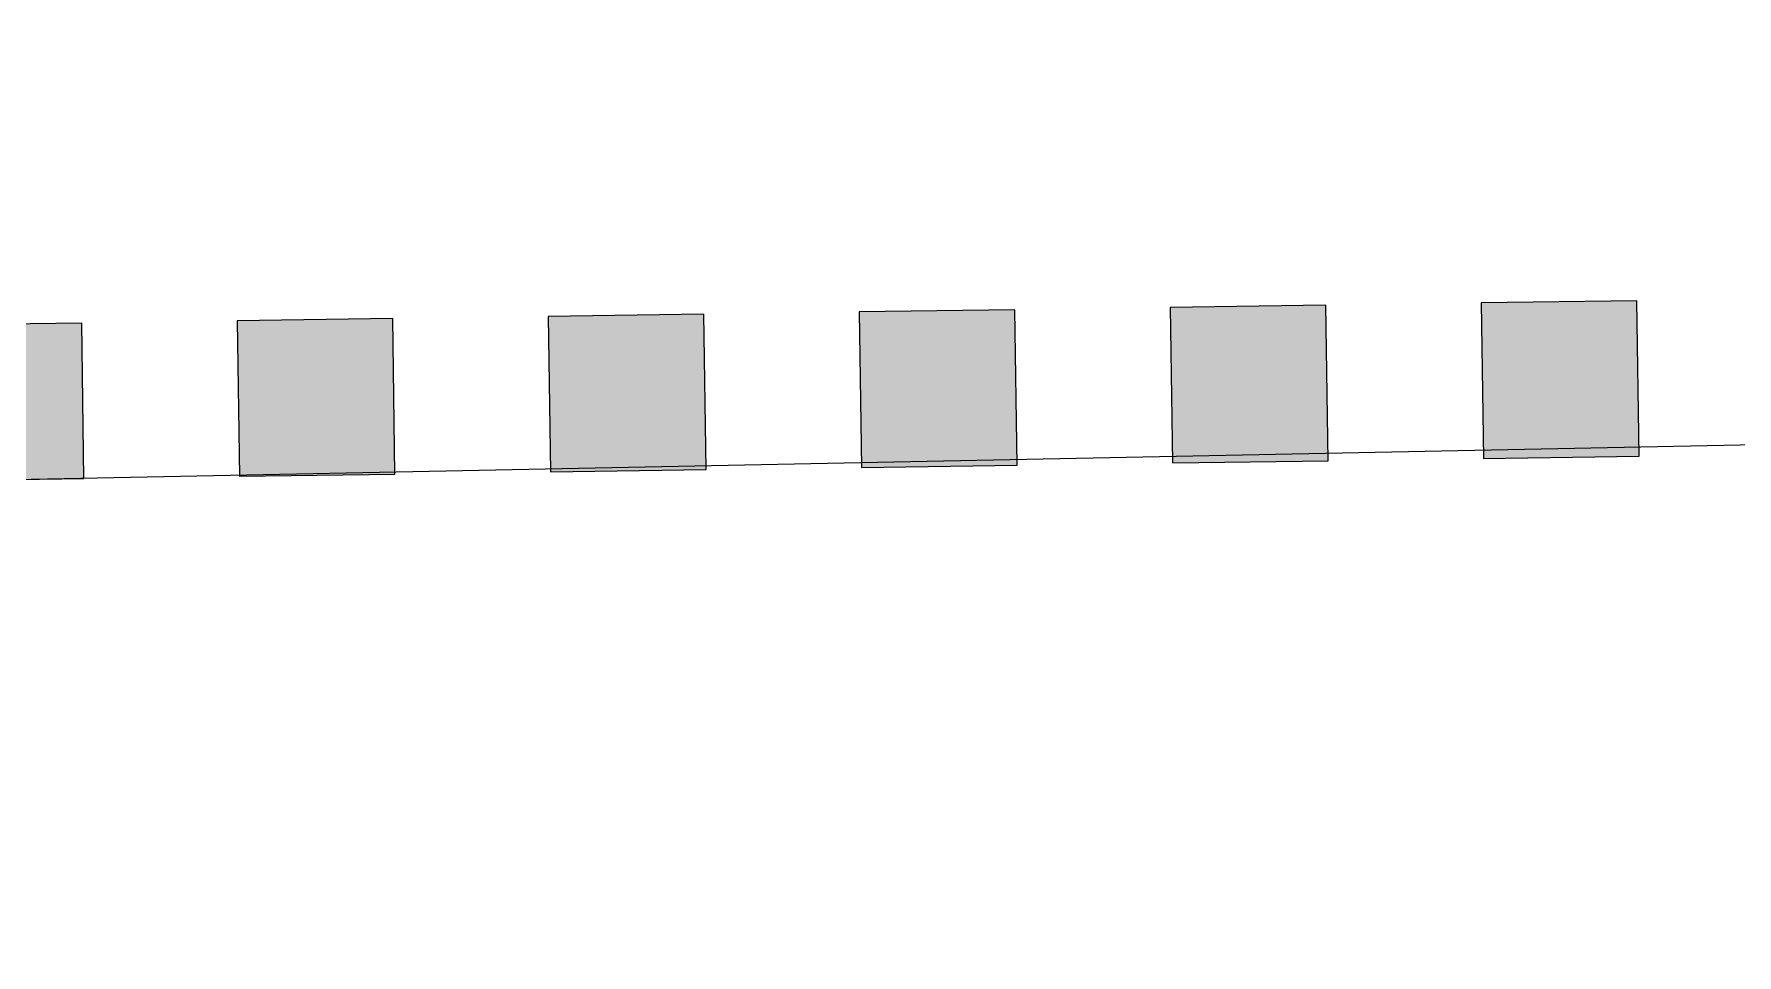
# Model space of a CAD drawing. Header units: metres. Extents: x 668617 to 675126, y 2286318 to 2293677.
# Drawn here: x 669421.438 to 669425.817, y 2287207.923 to 2287210.292 of the extents above; entities that cross this region are included whole.
import ezdxf

# ---------------------------------------------------------------- set-up
doc = ezdxf.new("R2010")
doc.units = ezdxf.units.M
doc.header["$MEASUREMENT"] = 0
doc.layers.add('DMTG-B-CuadrosVerdes', color=94, linetype='Continuous')
doc.layers.add('DMTG-PB-BANQUETAS', color=251, linetype='Continuous')

# ---------------------------------------------------------------- blocks, each defined once
blk = doc.blocks.new('*U135')
h = blk.add_hatch(color=256)
h.dxf.hatch_style = 1
h.paths.add_polyline_path([(0, 0), (0.4, 0), (0.4, 0.4), (0, 0.4)])
h = blk.add_hatch(color=256)
h.dxf.hatch_style = 1
h.paths.add_polyline_path([(0.8, 0), (1.2, 0), (1.2, 0.4), (0.8, 0.4)])
h = blk.add_hatch(color=256)
h.dxf.hatch_style = 1
h.paths.add_polyline_path([(0.8, 0), (1.2, 0), (1.2, 0.4), (0.8, 0.4)])
h = blk.add_hatch(color=256)
h.dxf.hatch_style = 1
h.paths.add_polyline_path([(1.6, 0), (2, 0), (2, 0.4), (1.6, 0.4)])
h = blk.add_hatch(color=256)
h.dxf.hatch_style = 1
h.paths.add_polyline_path([(1.6, 0), (2, 0), (2, 0.4), (1.6, 0.4)])
h = blk.add_hatch(color=256)
h.dxf.hatch_style = 1
h.paths.add_polyline_path([(2.4, 0), (2.8, 0), (2.8, 0.4), (2.4, 0.4)])
h = blk.add_hatch(color=256)
h.dxf.hatch_style = 1
h.paths.add_polyline_path([(2.4, 0), (2.8, 0), (2.8, 0.4), (2.4, 0.4)])
h = blk.add_hatch(color=256)
h.dxf.hatch_style = 1
h.paths.add_polyline_path([(3.2, 0), (3.6, 0), (3.6, 0.4), (3.2, 0.4)])
h = blk.add_hatch(color=256)
h.dxf.hatch_style = 1
h.paths.add_polyline_path([(3.2, 0), (3.6, 0), (3.6, 0.4), (3.2, 0.4)])
h = blk.add_hatch(color=256)
h.dxf.hatch_style = 1
h.paths.add_polyline_path([(4, 0), (4.4, 0), (4.4, 0.4), (4, 0.4)])
h = blk.add_hatch(color=256)
h.dxf.hatch_style = 1
h.paths.add_polyline_path([(4, 0), (4.4, 0), (4.4, 0.4), (4, 0.4)])
for points in [[(0, 0), (0.4, 0), (0.4, 0.4), (0, 0.4)], [(0.8, 0), (1.2, 0), (1.2, 0.4), (0.8, 0.4)], [(0.8, 0), (1.2, 0), (1.2, 0.4), (0.8, 0.4)], [(1.6, 0), (2, 0), (2, 0.4), (1.6, 0.4)], [(1.6, 0), (2, 0), (2, 0.4), (1.6, 0.4)], [(2.4, 0), (2.8, 0), (2.8, 0.4), (2.4, 0.4)], [(2.4, 0), (2.8, 0), (2.8, 0.4), (2.4, 0.4)], [(3.2, 0), (3.6, 0), (3.6, 0.4), (3.2, 0.4)], [(3.2, 0), (3.6, 0), (3.6, 0.4), (3.2, 0.4)], [(4, 0), (4.4, 0), (4.4, 0.4), (4, 0.4)], [(4, 0), (4.4, 0), (4.4, 0.4), (4, 0.4)]]:
    blk.add_lwpolyline(points, close=True)

msp = doc.modelspace()

# ---------------------------------------------------------------- linework, layer by layer
at = {"layer": 'DMTG-PB-BANQUETAS'}
msp.add_lwpolyline([(669409.81598, 2287100.74767), (669410.21351, 2287119.74874), (669411.99648, 2287204.97075, -0.3693462), (669415.88103, 2287209.03703), (669459.31358, 2287209.90392), (669501.30429, 2287211.3904, -0.417429), (669505.41798, 2287207.2512), (669504.54149, 2287121.8142), (669502.38833, 2287119.76804), (669502.38833, 2287119.76804), (669495.17071, 2287119.71131), (669495.22994, 2287122.17994)], format="xyb", dxfattribs=at)

# ---------------------------------------------------------------- block references
at = {"layer": 'DMTG-B-CuadrosVerdes', "extrusion": (-3.57106e-06, -6.1232e-08, 1), "rotation": 0.8209575349539868}
msp.add_blockref('*U135', (669421.16592, 2287209.14331, -2.53065), dxfattribs=at)

doc.saveas('drawing.dxf')
